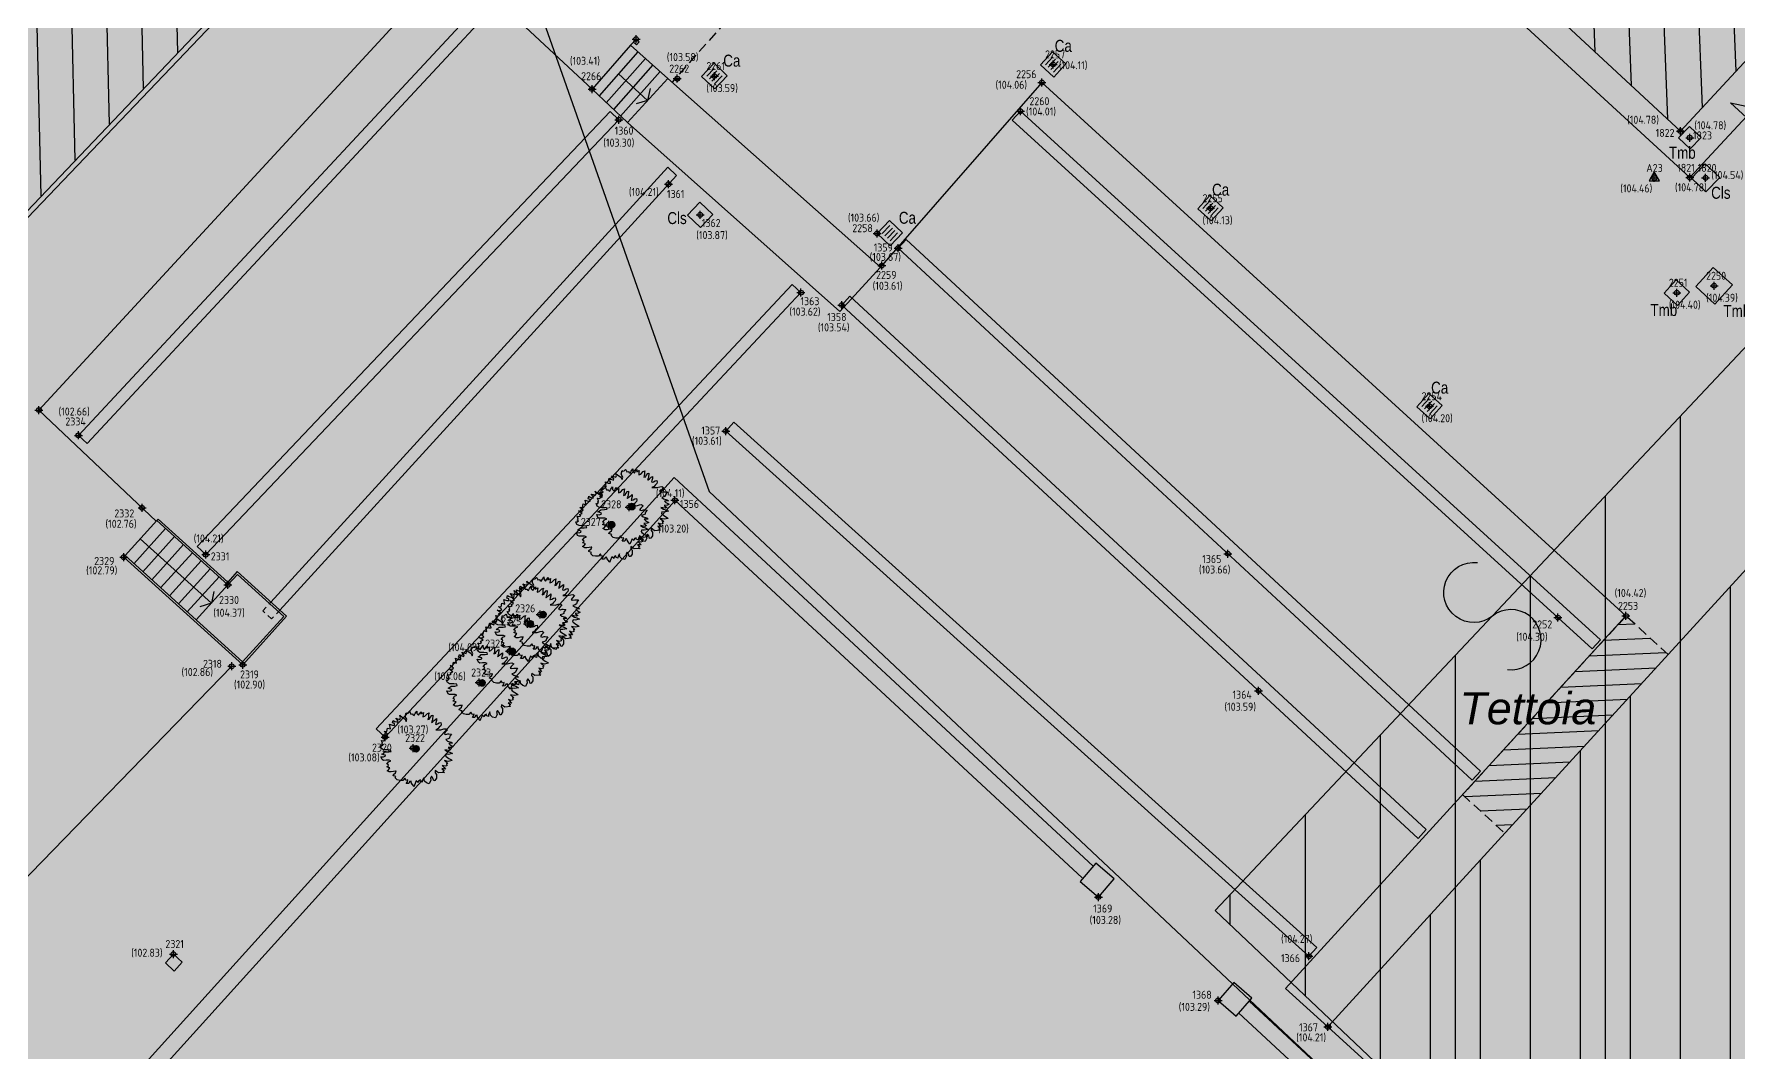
# Model space of a CAD drawing. Extents: x 9555 to 11275, y -8412 to -6382.
# Drawn here: x 10230.11 to 10272.71, y -7913.4 to -7887.94 of the extents above; entities that cross this region are included whole.
import ezdxf
from ezdxf.enums import TextEntityAlignment as Align

# ---------------------------------------------------------------- set-up
doc = ezdxf.new("R2010")
doc.units = 0
doc.header["$MEASUREMENT"] = 0
doc.header["$XCLIPFRAME"] = 2
doc.header["$PDMODE"] = 33
doc.header["$PDSIZE"] = 0.12
for name, pattern in [('DASHEDX2', [1.5, 1, -0.5]), ('HIDDEN', [0.375, 0.25, -0.125]), ('HIDDEN2', [0.1875, 0.125, -0.0625])]:
    doc.linetypes.add(name, pattern=pattern)
doc.layers.get('0').update_dxf_attribs({"color": 53, "lineweight": 50})
for name, color, linetype in [('01_PROG', 7, 'Continuous'), ('02_CAT', 7, 'Continuous'), ('Conf Lotti-Retino', 253, 'Continuous'), ('Fgl-Cat_Txt-DivisioneAllegati', 161, 'DASHEDX2'), ('GEI-Nome_P', 6, 'Continuous'), ('GEI-Punti', 7, 'Continuous'), ('Gei-Punti_3D', 3, 'Continuous'), ('GEI-Quote_P', 3, 'Continuous'), ('GEI-Simboli', 6, 'Continuous'), ('Immagine', 181, 'Continuous'), ('Ril-Aiuola_Retino', 85, 'Continuous'), ('Ril-Albero', 104, 'Continuous'), ('Ril-Camminamento', 4, 'Continuous'), ('Ril-Fabbr-Camminamento', 4, 'Continuous'), ('Ril-Fabbr-Tettoia', 7, 'HIDDEN'), ('Ril-Fabbr_Retino', 8, 'Continuous'), ('Ril-Muro', 6, 'Continuous'), ('Ril-Recinzione_Metallica', 4, 'Continuous'), ('Ril-Strada', 4, 'Continuous'), ('Ril-Struttura_cls', 4, 'Continuous'), ('Ril-struttura_Ferro', 4, 'Continuous'), ('Ril-Struttura_Scale', 4, 'Continuous'), ('Ril-Tomb_CADITOIA-Chiusino', 5, 'Continuous'), ('Ril-Tomb_CEMENTO-Cls', 5, 'Continuous'), ('Ril-Tombino', 5, 'Continuous')]:
    doc.layers.add(name, color=color, linetype=linetype)
for name, color, linetype, lineweight in [('Fgl.957D_Estratto', 162, 'Continuous', 30), ('Fgl.957E_Estratto', 5, 'Continuous', 30), ('Fr01 Fgl. 957D', 140, 'Continuous', 30), ('Ril-Albero_Tronco', 3, 'Continuous', 35), ('Ril-Fabbr', 9, 'Continuous', 30)]:
    doc.layers.add(name, color=color, linetype=linetype, lineweight=lineweight)
doc.styles.add('ArialCorsivo', font='ariali.ttf')
doc.styles.add('HELVLA', font='helvl', dxfattribs={"width": 0.8})
doc.styles.get("Standard").update_dxf_attribs({"font": 'isocp.shx'})
picture_1 = doc.add_image_def('image1.png', size_in_pixel=(3510, 4950))
picture_2 = doc.add_image_def('image2.png', size_in_pixel=(4950, 3510))
picture_3 = doc.add_image_def('image3.png', size_in_pixel=(3510, 4950))

# ---------------------------------------------------------------- blocks, each defined once
blk = doc.blocks.new('TCa-a')
at = {"layer": 'Ril-Tomb_CADITOIA-Chiusino'}
for p, q in [((-0.15, 0.15), (0.15, 0.15)), ((-0.15, 0.05), (0.15, 0.05)), ((-0.15, -0.05), (0.15, -0.05)), ((-0.15, -0.15), (0.15, -0.15))]:
    blk.add_line(p, q, dxfattribs=at)
blk.add_lwpolyline([(-0.25, -0.25), (0.25, -0.25), (0.25, 0.25), (-0.25, 0.25)], close=True, dxfattribs=at)
blk = doc.blocks.new('ALB_02Generico')
at = {"layer": 'Ril-Albero'}
blk.add_lwpolyline([(-0.088, 1.527), (-0.035, 1.617), (0.037, 1.727), (0.041, 1.607), (0.111, 1.534), (0.164, 1.623), (0.226, 1.697), (0.221, 1.593), (0.332, 1.652), (0.317, 1.564), (0.314, 1.459), (0.4, 1.486), (0.516, 1.609), (0.591, 1.64), (0.569, 1.567), (0.568, 1.515), (0.562, 1.411), (0.54, 1.338), (0.627, 1.365), (0.645, 1.425), (0.726, 1.519), (0.77, 1.532), (0.749, 1.328), (0.707, 1.236), (0.724, 1.204), (0.744, 1.224), (0.799, 1.274), (0.885, 1.34), (0.935, 1.378), (0.933, 1.286), (0.904, 1.189), (0.886, 1.128), (0.923, 1.117), (0.981, 1.139), (1.06, 1.181), (1.132, 1.199), (1.147, 1.115), (1.129, 1.055), (1.054, 0.985), (1.008, 0.92), (0.901, 0.872), (1.137, 0.868), (1.267, 0.907), (1.363, 0.919), (1.441, 0.869), (1.329, 0.757), (1.279, 0.68), (1.364, 0.654), (1.451, 0.681), (1.502, 0.678), (1.62, 0.669), (1.55, 0.571), (1.535, 0.523), (1.525, 0.487), (1.462, 0.453), (1.359, 0.418), (1.444, 0.353), (1.542, 0.324), (1.601, 0.306), (1.667, 0.259), (1.492, 0.245), (1.553, 0.188), (1.642, 0.134), (1.699, 0.104), (1.62, 0.062), (1.472, 0.054), (1.546, -0.009), (1.591, -0.035), (1.513, -0.077), (1.312, -0.043), (1.434, -0.119), (1.543, -0.152), (1.668, -0.216), (1.486, -0.254), (1.37, -0.245), (1.348, -0.318), (1.376, -0.353), (1.496, -0.442), (1.621, -0.507), (1.649, -0.541), (1.466, -0.579), (1.293, -0.539), (1.45, -0.679), (1.386, -0.673), (1.408, -0.773), (1.333, -0.802), (1.2, -0.762), (1.279, -0.852), (1.35, -0.926), (1.184, -0.902), (1.291, -0.987), (1.228, -1.022), (1.302, -1.083), (1.03, -1.107), (0.932, -1.037), (0.879, -0.994), (0.875, -1.099), (0.932, -1.17), (0.932, -1.342), (0.859, -1.451), (0.804, -1.461), (0.773, -1.345), (0.706, -1.26), (0.656, -1.337), (0.68, -1.437), (0.603, -1.599), (0.471, -1.559), (0.377, -1.478), (0.356, -1.326), (0.296, -1.439), (0.283, -1.528), (0.189, -1.487), (0.196, -1.423), (0.117, -1.465), (0.091, -1.549), (0.008, -1.471), (-0.074, -1.658), (-0.092, -1.719), (-0.179, -1.613), (-0.222, -1.535), (-0.231, -1.479), (-0.303, -1.496), (-0.328, -1.581), (-0.448, -1.585), (-0.399, -1.508), (-0.373, -1.423), (-0.46, -1.449), (-0.519, -1.339), (-0.604, -1.446), (-0.736, -1.445), (-0.859, -1.42), (-0.95, -1.327), (-0.921, -1.271), (-0.969, -1.256), (-1.053, -1.23), (-1.039, -1.182), (-0.938, -1.107), (-0.912, -1.023), (-0.94, -1.027), (-1.035, -1.037), (-1.135, -1.061), (-1.227, -1.059), (-1.328, -1.002), (-1.261, -0.957), (-1.196, -0.87), (-1.257, -0.852), (-1.342, -0.826), (-1.266, -0.757), (-1.283, -0.725), (-1.333, -0.71), (-1.26, -0.601), (-1.153, -0.553), (-1.237, -0.528), (-1.37, -0.528), (-1.49, -0.531), (-1.558, -0.497), (-1.61, -0.362), (-1.494, -0.372), (-1.407, -0.345), (-1.393, -0.296), (-1.478, -0.271), (-1.561, -0.245), (-1.498, -0.211), (-1.425, -0.141), (-1.253, -0.14), (-1.141, -0.122), (-1.163, -0.062), (-1.303, -0.046), (-1.488, -0.044), (-1.589, 0.013), (-1.644, 0.136), (-1.58, 0.13), (-1.525, 0.18), (-1.582, 0.21), (-1.529, 0.259), (-1.583, 0.382), (-1.496, 0.368), (-1.417, 0.41), (-1.467, 0.466), (-1.347, 0.508), (-1.519, 0.639), (-1.379, 0.624), (-1.312, 0.669), (-1.458, 0.793), (-1.342, 0.785), (-1.308, 0.946), (-1.175, 0.906), (-1.212, 1.128), (-1.083, 1.076), (-0.98, 1.071), (-0.982, 1.151), (-1.078, 1.18), (-1.042, 1.301), (-0.977, 1.255), (-0.879, 1.225), (-0.844, 1.215), (-0.826, 1.275), (-0.933, 1.401), (-0.848, 1.375), (-0.739, 1.342), (-0.714, 1.427), (-0.749, 1.53), (-0.642, 1.444), (-0.52, 1.368), (-0.452, 1.242), (-0.419, 1.35), (-0.499, 1.481), (-0.448, 1.65), (-0.42, 1.615), (-0.359, 1.636), (-0.302, 1.698), (-0.273, 1.663), (-0.243, 1.588), (-0.147, 1.598), (-0.145, 1.559)], close=True, dxfattribs=at)
at = {"layer": 'Ril-Albero', "const_width": 0.113, "flags": 128}
blk.add_lwpolyline([(-0.056, 0, 1), (0.056, 0, 1)], format="xyb", close=True, dxfattribs=at)
blk = doc.blocks.new('20043-1_Prog-Confini')
at = {"layer": 'Conf Lotti-Retino'}
blk.add_hatch(color=41, dxfattribs=at).paths.add_polyline_path([(10278.897, -8012.22), (10188.639, -7930.138), (10307.726, -7799.19), (10366.912, -7853.014), (10339.327, -7883.347), (10306.204, -7919.768), (10337.209, -7948.101)])
blk = doc.blocks.new('-Fgl. 957D Estratto Foglio Intero_PostFR1')
at = {"layer": 'Immagine'}
image = blk.add_image(picture_1, insert=(10047.107, -8052.467), size_in_units=(594.323, 838.148), rotation=0.001621, dxfattribs=at)
image.set_boundary_path([(307.502, 335.181), (3170.12, 4586.921)])
image.dxf.flags = 15
blk = doc.blocks.new('-Fgl. 957E Estratto Foglio Intero_PostFR2')
at = {"layer": 'Immagine'}
image = blk.add_image(picture_2, insert=(9917.284, -8422.509), size_in_units=(838.183, 594.348), rotation=0.00109, dxfattribs=at)
image.set_boundary_path([(308.756, 193.629), (4680.161, 3410.458)])
image.dxf.flags = 15
blk = doc.blocks.new('-Fgl. 958 Estratto Foglio Intero_PostFR3')
at = {"layer": 'Immagine'}
image = blk.add_image(picture_3, insert=(9716.786, -8308.175), size_in_units=(1485.814, 2095.379), rotation=-0.001044, dxfattribs=at)
image.set_boundary_path([(486.986, 415.0435), (2987.88, 4584.8433)])
image.dxf.flags = 15
blk = doc.blocks.new('- Fogli_Unione (Estratti_20043_SpostatoComeAll.957E_SuRIL_PostFR1-FR2-FR3 (2021-02-08)')
for name in ['-Fgl. 958 Estratto Foglio Intero_PostFR3', '-Fgl. 957D Estratto Foglio Intero_PostFR1', '-Fgl. 957E Estratto Foglio Intero_PostFR2']:
    blk.add_blockref(name, (0, 0))
blk = doc.blocks.new('2493-1_PostFRAZ')
at = {"layer": 'Fgl.957D_Estratto', "lineweight": -3}
h = blk.add_hatch(dxfattribs=at)
h.set_pattern_fill('ANSI31', color=174, scale=15, angle=45, style=0)
h.paths.add_polyline_path([(10259.623, -7909.843), (10273.478, -7895.13), (10321.077, -7940.302), (10307.003, -7954.735)])
at = {"layer": 'Fgl-Cat_Txt-DivisioneAllegati', "const_width": 2}
blk.add_lwpolyline([(10702.686, -8099.801), (10705.703, -8097.601), (10664.995, -8032.71), (10624.259, -7971.584), (10623.508, -7972.543), (10605.077, -7944.282), (10562.182, -7879.895), (10525.19, -7921.143), (10505.715, -7903.79), (10497.194, -7913.056), (10472.275, -7892.921), (10440.452, -7863.619), (10396.214, -7912.031), (10395.176, -7911.098), (10388.238, -7918.529), (10387.581, -7917.808), (10339.974, -7969.724), (10333.592, -7976.514), (10323.136, -7967.248), (10242.662, -7892.829), (10231.648, -7862.037)], dxfattribs=at)
at = {"layer": 'Fgl.957D_Estratto'}
for points in [[(10230.943, -7853.85), (10246.977, -7899.376)], [(10246.977, -7899.376), (10263.113, -7914.548), (10321.693, -7968.84), (10333.582, -7979.537), (10341.571, -7971.121), (10387.518, -7920.834), (10388.261, -7921.57), (10395.947, -7913.339), (10396.94, -7914.254), (10406.326, -7903.43), (10440.256, -7866.1), (10476.367, -7899.375), (10497.156, -7915.257), (10506.086, -7905.521), (10525.673, -7923.37), (10562.243, -7882.954)]]:
    blk.add_lwpolyline(points, dxfattribs=at)
blk.add_lwpolyline([(10259.623, -7909.843), (10273.478, -7895.13), (10321.077, -7940.302), (10307.003, -7954.735)], close=True, dxfattribs=at)
at = {"layer": 'Fgl.957E_Estratto'}
for points in [[(10230.943, -7853.85), (10246.977, -7899.376)], [(10701.597, -8098.12), (10703.243, -8096.898), (10670.76, -8043.613), (10623.97, -7975.197), (10619.426, -7968.79), (10603.554, -7945.285), (10562.243, -7882.954), (10525.673, -7923.37), (10506.086, -7905.521), (10497.156, -7915.257), (10476.367, -7899.375), (10440.256, -7866.1), (10406.326, -7903.43), (10396.94, -7914.254), (10395.947, -7913.339), (10388.261, -7921.57), (10387.518, -7920.834), (10341.571, -7971.121), (10333.582, -7979.537), (10321.693, -7968.84), (10263.113, -7914.548), (10246.977, -7899.376)]]:
    blk.add_lwpolyline(points, dxfattribs=at)
at = {"layer": 'Fr01 Fgl. 957D'}
blk.add_lwpolyline([(10266.925, -7903.823, 1.496606), (10266.551, -7902.486, -1.496606), (10266.176, -7901.15)], format="xyb", dxfattribs=at)
at = {"layer": '02_CAT'}
blk.add_blockref('- Fogli_Unione (Estratti_20043_SpostatoComeAll.957E_SuRIL_PostFR1-FR2-FR3 (2021-02-08)', (2.401, 6.764), dxfattribs=at)

msp = doc.modelspace()

# ---------------------------------------------------------------- hatches: boundary and pattern name
at = {"layer": 'Ril-Aiuola_Retino'}
h = msp.add_hatch(dxfattribs=at)
h.set_pattern_fill('TEXTURE', color=251, scale=2, angle=90, style=0)
h.set_pattern_definition([(90, (-0.96, 1.44), (-1.52, 0.88), [0.08, -1.34, 0.06, -0.58, 0.12, -1.42]), (100, (-1.78, 1.06), (-1.90229523, 0.5378409), [0.14, -0.34, 0.18, -1.06, 0.1, -1.32]), (110, (-1.14, 0.86), (-1.47317502, 0.88980636), [0.16, -1.1, 0.14, -0.82, 0.1, -0.64]), (120, (-1.02, 1.44), (-1.69367912, -0.14646171), [0.1, -0.66, 0.08, -0.98, 0.06, -1.3]), (130, (-1.46, 0.88), (-1.442469036, 0.22557278), [0.08, -0.88, 0.06, -0.56, 0.16, -1.02]), (140, (-0.74, 1.18), (-1.57155663, -0.53498576), [0.04, -0.74, 0.1, -1.22, 0.12, -0.62]), (150, (-0.88, 1.24), (-1.49138439, -0.66315353), [0.1, -0.82, 0.04, -0.96, 0.08, -0.74]), (160, (-0.64, 1.02), (-1.43724565, -0.73261513), [0.06, -0.38, 0.12, -0.64, 0.08, -0.88]), (170, (-1.82, 1.12), (-1.09812967, -1.39043563), [0.14, -0.88, 0.06, -1.04, 0.12, -0.98]), (180, (-0.96, 1.24), (-0.74, -1.76), [0.12, -0.62, 0.08, -1.22, 0.04, -1.24]), (190, (-1.58, 0.92), (-0.96763527, -1.65314306), [0.14, -0.78, 0.12, -0.64, 0.14, -1.46]), (200, (-0.44, 0.78), (-0.54460759, -1.60293561), [0.16, -0.52, 0.08, -1.06, 0.12, -1.16]), (210, (-0.68, 0.24), (-0.18994845, -1.91099963), [0.1, -1.34, 0.12, -0.62, 0.14, -0.82]), (220, (-0.24, 0.68), (-0.47510721, -1.86071845), [0.06, -0.44, 0.08, -0.86, 0.16, -1.12]), (230, (-1.84, 0.08), (0.22803792, -1.47064568), [0.12, -0.72, 0.14, -0.62, 0.08, -0.84]), (240, (-0.12, 1.74), (0.80511506, -1.36549981), [0.08, -0.56, 0.16, -1.24, 0.14, -1.14]), (250, (-1.24, 0.42), (1.08285793, -1.58600716), [0.12, -0.84, 0.1, -0.76, 0.08, -1.22]), (260, (-0.76, 0.54), (1.12748777, -1.43762698), [0.18, -0.66, 0.12, -0.9, 0.16, -0.88])])
h.paths.add_polyline_path([(10227.606, -7894.976), (10223.251, -7890.36), (10222.839, -7889.968), (10214.064, -7898.923), (10211.276, -7901.769), (10216.341, -7906.762)])
h.paths.add_polyline_path([(10225.409, -7906.689), (10221.797, -7903.24), (10217.367, -7907.761), (10222.958, -7913.239), (10223.123, -7913.239)])
edge = h.paths.add_edge_path(flags=16)
edge.add_arc((10222.03, -7904.049), 0.325, 0, 360)
h.paths.add_polyline_path([(10239.602, -7906.219), (10238.879, -7905.509), (10238.66, -7905.304), (10238.666, -7905.299), (10236.132, -7902.806), (10235.322, -7903.702), (10235.047, -7903.742), (10228.926, -7910.038), (10224.119, -7921.387), (10225.03, -7922.21), (10229.565, -7917.329)])
h.paths.add_polyline_path([(10233.589, -7910.932), (10233.811, -7911.133), (10233.61, -7911.356), (10233.388, -7911.155)], flags=16)
at = {"layer": 'Ril-Fabbr_Retino'}
h = msp.add_hatch(dxfattribs=at)
h.set_pattern_fill('ANSI31', color=256, scale=7, angle=47.160045, style=0)
h.paths.add_polyline_path([(10271.252, -7890.367), (10279.499, -7881.463), (10275.1, -7877.383), (10276.834, -7875.514), (10269.693, -7868.89), (10269.993, -7868.556), (10264.715, -7863.883), (10262.042, -7866.859), (10267.307, -7871.547), (10267.925, -7870.859), (10270.533, -7873.311), (10262.273, -7882.039)])
h = msp.add_hatch(dxfattribs=at)
h.set_pattern_fill('ANSI31', color=256, scale=7, angle=46.38089, style=0)
h.paths.add_polyline_path([(10227.75, -7894.649), (10239.587, -7882.221), (10235.08, -7877.947), (10223.251, -7890.36)])
h = msp.add_hatch(dxfattribs=at)
h.set_pattern_fill('ANSI31', color=256, scale=10, angle=45, style=2)
h.paths.add_polyline_path([(10324.086, -7941.258), (10294.145, -7913.86), (10276.278, -7897.618), (10262.437, -7912.754), (10280.287, -7929.028), (10310.262, -7956.444)])
at = {"layer": 'Ril-Fabbr_Retino', "linetype": 'HIDDEN'}
h = msp.add_hatch(dxfattribs=at)
h.set_pattern_fill('ANSI31', color=251, scale=3, angle=-42.4403, style=0)
h.set_pattern_definition([(2.559741, (13868.29724, -10625.82243), (-0.016747893, 0.374625824), [])])
h.paths.add_polyline_path([(10269.889, -7902.484), (10265.806, -7906.949), (10266.863, -7907.915), (10270.945, -7903.45)])

# ---------------------------------------------------------------- linework, layer by layer
at = {"layer": 'GEI-Punti', "lineweight": 30}
msp.add_lwpolyline([(10270.596, -7891.39), (10270.466, -7891.615), (10270.726, -7891.615)], close=True, dxfattribs=at)
at = {"layer": 'GEI-Punti'}
for p in [(10245.152, -7888.07), (10255.573, -7888.702), (10246.18, -7889.058), (10247.108, -7888.993), (10255.294, -7889.155), (10244.05, -7889.319), (10254.755, -7889.871), (10244.718, -7890.083), (10271.252, -7890.367), (10271.483, -7890.533), (10245.962, -7891.695), (10270.596, -7891.54), (10271.483, -7891.531), (10271.879, -7891.536), (10246.755, -7892.46), (10259.506, -7892.296), (10251.177, -7892.928), (10251.699, -7893.293), (10251.291, -7893.728), (10272.091, -7894.233), (10249.272, -7894.405), (10271.16, -7894.407), (10250.29, -7894.716), (10264.979, -7897.243), (10230.228, -7897.338), (10231.216, -7897.971), (10247.391, -7897.865), (10232.805, -7899.783), (10244.976, -7899.767), (10246.122, -7899.594), (10244.468, -7900.208), (10232.347, -7901.014), (10234.398, -7900.952), (10259.942, -7900.929), (10234.952, -7901.707), (10242.436, -7902.68), (10242.754, -7902.447), (10268.188, -7902.524), (10269.889, -7902.484), (10241.987, -7903.362), (10235.047, -7903.742), (10235.322, -7903.702), (10241.231, -7904.147), (10260.708, -7904.356), (10238.879, -7905.509), (10239.582, -7905.784), (10256.703, -7909.508), (10233.589, -7910.932), (10261.967, -7910.988), (10259.694, -7912.093), (10262.437, -7912.754)]:
    msp.add_point(p, dxfattribs=at)
at = {"layer": 'Gei-Punti_3D'}
for p in [(10245.152, -7888.07, 103.467), (10255.573, -7888.702, 104.107), (10246.18, -7889.058, 103.581), (10247.108, -7888.993, 103.589), (10255.294, -7889.155, 104.056), (10244.05, -7889.319, 103.409), (10254.755, -7889.871, 104.012), (10244.718, -7890.083, 103.298), (10271.252, -7890.367, 104.776), (10271.483, -7890.533, 104.783), (10245.962, -7891.695, 104.206), (10270.596, -7891.54, 104.463), (10271.483, -7891.531, 104.78), (10271.879, -7891.536, 104.538), (10246.755, -7892.46, 103.873), (10259.506, -7892.296, 104.129), (10251.177, -7892.928, 103.662), (10251.699, -7893.293, 103.668), (10251.291, -7893.728, 103.609), (10272.091, -7894.233, 104.387), (10249.272, -7894.405, 103.622), (10271.16, -7894.407, 104.398), (10250.29, -7894.716, 103.537), (10264.979, -7897.243, 104.205), (10230.228, -7897.338, 102.697), (10231.216, -7897.971, 102.66), (10247.391, -7897.865, 103.612), (10232.805, -7899.783, 102.763), (10246.122, -7899.594, 104.111), (10232.347, -7901.014, 102.791), (10234.398, -7900.952, 104.212), (10259.942, -7900.929, 103.665), (10234.952, -7901.707, 104.371), (10268.188, -7902.524, 104.298), (10269.889, -7902.484, 104.419), (10241.987, -7903.362, 104.094), (10235.047, -7903.742, 102.864), (10235.322, -7903.702, 102.903), (10241.231, -7904.147, 104.057), (10260.708, -7904.356, 103.591), (10238.879, -7905.509, 103.077), (10239.582, -7905.784, 103.27), (10256.703, -7909.508, 103.275), (10233.589, -7910.932, 102.827), (10261.967, -7910.988, 104.269), (10259.694, -7912.093, 103.286), (10262.437, -7912.754, 104.214)]:
    msp.add_point(p, dxfattribs=at)
at = {"layer": 'GEI-Simboli'}
for p, q in [((10245.052, -7888.07), (10245.252, -7888.07)), ((10245.152, -7888.17), (10245.152, -7887.97)), ((10255.573, -7888.801), (10255.573, -7888.601)), ((10246.08, -7889.058), (10246.28, -7889.058)), ((10246.18, -7889.158), (10246.18, -7888.958)), ((10247.007, -7888.993), (10247.208, -7888.993)), ((10247.108, -7889.093), (10247.108, -7888.893)), ((10255.294, -7889.255), (10255.294, -7889.055)), ((10255.473, -7888.702), (10255.673, -7888.702)), ((10243.95, -7889.319), (10244.15, -7889.319)), ((10244.05, -7889.419), (10244.05, -7889.219)), ((10255.194, -7889.155), (10255.394, -7889.155)), ((10254.655, -7889.871), (10254.855, -7889.871)), ((10254.755, -7889.971), (10254.755, -7889.771)), ((10244.618, -7890.083), (10244.818, -7890.083)), ((10244.718, -7890.183), (10244.718, -7889.983)), ((10271.152, -7890.367), (10271.352, -7890.367)), ((10271.252, -7890.467), (10271.252, -7890.267)), ((10271.383, -7890.533), (10271.583, -7890.533)), ((10271.483, -7890.633), (10271.483, -7890.433)), ((10245.962, -7891.795), (10245.962, -7891.595)), ((10270.496, -7891.54), (10270.696, -7891.54)), ((10270.596, -7891.64), (10270.596, -7891.44)), ((10271.383, -7891.531), (10271.583, -7891.531)), ((10271.483, -7891.631), (10271.483, -7891.431)), ((10271.779, -7891.536), (10271.979, -7891.536)), ((10271.879, -7891.636), (10271.879, -7891.436)), ((10245.862, -7891.695), (10246.062, -7891.695)), ((10246.655, -7892.46), (10246.855, -7892.46)), ((10246.755, -7892.56), (10246.755, -7892.36)), ((10259.406, -7892.296), (10259.606, -7892.296)), ((10259.506, -7892.396), (10259.506, -7892.196)), ((10251.077, -7892.928), (10251.277, -7892.928)), ((10251.177, -7893.028), (10251.177, -7892.828)), ((10251.599, -7893.293), (10251.799, -7893.293)), ((10251.699, -7893.393), (10251.699, -7893.193)), ((10251.191, -7893.728), (10251.391, -7893.728)), ((10251.291, -7893.828), (10251.291, -7893.628)), ((10272.091, -7894.333), (10272.091, -7894.132)), ((10249.172, -7894.405), (10249.371, -7894.405)), ((10249.272, -7894.505), (10249.272, -7894.305)), ((10250.29, -7894.816), (10250.29, -7894.616)), ((10271.06, -7894.407), (10271.26, -7894.407)), ((10271.16, -7894.507), (10271.16, -7894.307)), ((10271.991, -7894.233), (10272.191, -7894.233)), ((10250.191, -7894.716), (10250.39, -7894.716)), ((10264.979, -7897.343), (10264.979, -7897.143)), ((10230.128, -7897.338), (10230.328, -7897.338)), ((10230.228, -7897.438), (10230.228, -7897.238)), ((10264.879, -7897.243), (10265.079, -7897.243)), ((10231.116, -7897.971), (10231.316, -7897.971)), ((10231.216, -7898.07), (10231.216, -7897.87)), ((10247.291, -7897.865), (10247.492, -7897.865)), ((10247.391, -7897.965), (10247.391, -7897.765)), ((10232.805, -7899.882), (10232.805, -7899.682)), ((10244.976, -7899.867), (10244.976, -7899.667)), ((10246.022, -7899.594), (10246.222, -7899.594)), ((10246.122, -7899.694), (10246.122, -7899.494)), ((10232.705, -7899.783), (10232.905, -7899.783)), ((10244.468, -7900.308), (10244.468, -7900.108)), ((10244.876, -7899.767), (10245.076, -7899.767)), ((10244.368, -7900.208), (10244.567, -7900.208)), ((10232.247, -7901.014), (10232.447, -7901.014)), ((10232.347, -7901.114), (10232.347, -7900.914)), ((10234.299, -7900.952), (10234.498, -7900.952)), ((10234.398, -7901.052), (10234.398, -7900.852)), ((10259.842, -7900.929), (10260.042, -7900.929)), ((10259.942, -7901.029), (10259.942, -7900.829)), ((10234.852, -7901.707), (10235.052, -7901.707)), ((10234.952, -7901.807), (10234.952, -7901.607)), ((10242.336, -7902.68), (10242.536, -7902.68)), ((10242.436, -7902.78), (10242.436, -7902.58)), ((10242.654, -7902.447), (10242.853, -7902.447)), ((10242.754, -7902.547), (10242.754, -7902.347)), ((10268.088, -7902.524), (10268.288, -7902.524)), ((10268.188, -7902.624), (10268.188, -7902.424)), ((10269.789, -7902.484), (10269.989, -7902.484)), ((10269.889, -7902.584), (10269.889, -7902.384)), ((10241.887, -7903.362), (10242.087, -7903.362)), ((10241.987, -7903.462), (10241.987, -7903.262)), ((10234.947, -7903.742), (10235.147, -7903.742)), ((10235.047, -7903.842), (10235.047, -7903.642)), ((10235.222, -7903.702), (10235.422, -7903.702)), ((10235.322, -7903.802), (10235.322, -7903.602)), ((10241.131, -7904.147), (10241.331, -7904.147)), ((10241.231, -7904.247), (10241.231, -7904.047)), ((10260.608, -7904.356), (10260.808, -7904.356)), ((10260.708, -7904.457), (10260.708, -7904.257)), ((10238.78, -7905.509), (10238.979, -7905.509)), ((10238.879, -7905.609), (10238.879, -7905.409)), ((10239.582, -7905.884), (10239.582, -7905.684)), ((10239.482, -7905.784), (10239.682, -7905.784)), ((10256.603, -7909.508), (10256.803, -7909.508)), ((10256.703, -7909.608), (10256.703, -7909.408)), ((10233.589, -7911.032), (10233.589, -7910.832)), ((10233.489, -7910.932), (10233.689, -7910.932)), ((10261.867, -7910.988), (10262.067, -7910.988)), ((10261.967, -7911.088), (10261.967, -7910.888)), ((10259.594, -7912.093), (10259.794, -7912.093)), ((10259.694, -7912.193), (10259.694, -7911.993)), ((10262.337, -7912.754), (10262.537, -7912.754)), ((10262.437, -7912.854), (10262.437, -7912.654))]:
    msp.add_line(p, q, dxfattribs=at)
at = {"layer": 'Ril-Albero_Tronco'}
for centre in [(10245.049, -7899.751), (10244.542, -7900.203), (10242.511, -7902.685), (10242.828, -7902.45), (10242.062, -7903.37), (10241.305, -7904.158), (10239.654, -7905.803)]:
    msp.add_circle(centre, 0.075, dxfattribs=at)
at = {"layer": 'Ril-Camminamento', "linetype": 'HIDDEN'}
msp.add_line((10248.634, -7886.231), (10246.05, -7889.143), dxfattribs=at)
at = {"layer": 'Ril-Camminamento'}
msp.add_line((10235.047, -7903.742), (10228.926, -7910.038), dxfattribs=at)
for points in [[(10216.341, -7906.762), (10241.75, -7880.178)], [(10233.157, -7900.117), (10230.228, -7897.338), (10240.6, -7886.094), (10244.05, -7889.319)], [(10245.015, -7888.225), (10245.152, -7888.07), (10245.015, -7888.225), (10245.015, -7888.225)]]:
    msp.add_lwpolyline(points, dxfattribs=at)
at = {"layer": 'Ril-Fabbr'}
msp.add_lwpolyline([(10267.925, -7870.859), (10270.533, -7873.311), (10262.273, -7882.039), (10271.252, -7890.367), (10279.499, -7881.463), (10275.1, -7877.383), (10276.834, -7875.514), (10269.693, -7868.89), (10269.993, -7868.556), (10264.715, -7863.883), (10262.042, -7866.859), (10267.307, -7871.547), (10267.925, -7870.859)], dxfattribs=at)
at = {"layer": 'Ril-Fabbr', "color": 7}
for points in [[(10239.587, -7882.221), (10235.08, -7877.947), (10223.251, -7890.36), (10227.75, -7894.649)], [(10324.086, -7941.258), (10310.259, -7956.428), (10280.287, -7929.028), (10262.437, -7912.754), (10276.278, -7897.618), (10294.145, -7913.86)]]:
    msp.add_lwpolyline(points, close=True, dxfattribs=at)
at = {"layer": 'Ril-Fabbr-Camminamento'}
for points in [[(10270.078, -7872.884), (10267.781, -7875.354), (10266.482, -7876.732), (10261.496, -7882.352), (10271.483, -7891.531), (10280.99, -7881.29), (10276.206, -7876.853), (10277.47, -7875.49), (10272.198, -7870.601), (10271.892, -7870.931)], [(10269.889, -7902.484), (10261.379, -7911.79), (10262.437, -7912.754)]]:
    msp.add_lwpolyline(points, dxfattribs=at)
at = {"layer": 'Ril-Fabbr-Tettoia', "color": 7, "linetype": 'HIDDEN'}
msp.add_lwpolyline([(10270.945, -7903.45), (10269.889, -7902.484), (10265.806, -7906.949), (10266.863, -7907.915)], dxfattribs=at)
at = {"layer": 'Ril-Muro', "color": 7}
for p, q in [((10256.641, -7908.662), (10256.249, -7909.116)), ((10257.095, -7909.054), (10256.641, -7908.662)), ((10256.249, -7909.116), (10256.703, -7909.508)), ((10256.703, -7909.508), (10257.095, -7909.054))]:
    msp.add_line(p, q, dxfattribs=at)
at = {"layer": 'Ril-Muro'}
for p, q in [((10260.475, -7912.107), (10273.174, -7923.906)), ((10260.206, -7912.403), (10272.927, -7924.177))]:
    msp.add_line(p, q, dxfattribs=at)
for points in [[(10231.216, -7897.971), (10241.423, -7887.009), (10241.642, -7887.213), (10231.436, -7898.175)], [(10234.398, -7900.952), (10244.718, -7890.083), (10244.5, -7889.876), (10234.181, -7900.745)], [(10254.755, -7889.871), (10269.248, -7903.084), (10269.045, -7903.305), (10254.552, -7890.093)], [(10251.903, -7893.073), (10266.251, -7906.364), (10266.047, -7906.584), (10251.699, -7893.293)], [(10238.879, -7905.509), (10249.272, -7894.405), (10249.052, -7894.2), (10238.66, -7905.304)], [(10264.897, -7907.824), (10250.494, -7894.495), (10250.29, -7894.716), (10264.693, -7908.045)], [(10247.391, -7897.865), (10261.967, -7910.988), (10262.167, -7910.765), (10247.592, -7897.642)]]:
    msp.add_lwpolyline(points, close=True, dxfattribs=at)
for points in [[(10236.246, -7902.337), (10246.162, -7891.475), (10245.944, -7891.269), (10236.023, -7902.136)], [(10203.274, -7945.721), (10208.193, -7940.466), (10214.313, -7933.735), (10219.971, -7927.656), (10229.565, -7917.329), (10246.099, -7899.027), (10256.576, -7908.738)], [(10203.566, -7945.994), (10208.487, -7940.738), (10214.607, -7934.005), (10220.264, -7927.929), (10229.859, -7917.599), (10246.125, -7899.596), (10256.302, -7909.029)]]:
    msp.add_lwpolyline(points, dxfattribs=at)
at = {"layer": 'Ril-Muro', "color": 7}
for points in [[(10233.388, -7911.155), (10233.61, -7911.356), (10233.811, -7911.133), (10233.589, -7910.932)], [(10260.541, -7912.031), (10260.087, -7911.639), (10259.694, -7912.093), (10260.148, -7912.485)]]:
    msp.add_lwpolyline(points, close=True, dxfattribs=at)
at = {"layer": 'Ril-Recinzione_Metallica', "color": 7}
msp.add_lwpolyline([(10272.504, -7889.662), (10273.05, -7889.776), (10273.206, -7890.312)], close=True, dxfattribs=at)
at = {"layer": 'Ril-Strada'}
msp.add_line((10255.294, -7889.155), (10251.291, -7893.728), dxfattribs=at)
msp.add_lwpolyline([(10255.294, -7889.155), (10269.889, -7902.484)], dxfattribs=at)
at = {"layer": 'Ril-Struttura_cls', "color": 8, "linetype": 'HIDDEN2'}
msp.add_lwpolyline([(10236.246, -7902.337), (10236.043, -7902.559), (10235.822, -7902.356), (10236.023, -7902.136)], dxfattribs=at)
at = {"layer": 'Ril-struttura_Ferro'}
for p, q in [((10251.257, -7893.765), (10245.944, -7889.05)), ((10244.933, -7890.157), (10244.05, -7889.319)), ((10250.245, -7894.873), (10244.933, -7890.157)), ((10251.257, -7893.765), (10250.245, -7894.873))]:
    msp.add_line(p, q, dxfattribs=at)
at = {"layer": 'Ril-struttura_Ferro', "color": 7}
for points in [[(10245.158, -7888.211), (10245.225, -7888.137), (10245.152, -7888.07), (10245.084, -7888.143)], [(10246.183, -7889.129), (10246.217, -7889.092), (10246.18, -7889.058), (10246.147, -7889.095)], [(10251.257, -7893.765), (10251.291, -7893.728), (10251.254, -7893.695), (10251.22, -7893.732)]]:
    msp.add_lwpolyline(points, close=True, dxfattribs=at)
at = {"layer": 'Ril-Struttura_Scale'}
for p, q in [((10245.015, -7888.225), (10244.05, -7889.319)), ((10245.944, -7889.05), (10245.015, -7888.225)), ((10245.199, -7888.388), (10244.229, -7889.488)), ((10245.383, -7888.551), (10244.407, -7889.658)), ((10245.567, -7888.714), (10244.585, -7889.827)), ((10245.751, -7888.877), (10244.764, -7889.997)), ((10245.944, -7889.05), (10244.933, -7890.157)), ((10232.38, -7900.977), (10233.173, -7900.1)), ((10233.173, -7900.1), (10233.207, -7900.063)), ((10234.952, -7901.707), (10233.173, -7900.1)), ((10234.948, -7901.637), (10233.207, -7900.063)), ((10232.603, -7901.178), (10233.395, -7900.301)), ((10232.825, -7901.379), (10233.618, -7900.502)), ((10232.347, -7901.014), (10232.38, -7900.977)), ((10235.322, -7903.702), (10232.347, -7901.014)), ((10235.318, -7903.632), (10232.38, -7900.977)), ((10233.048, -7901.58), (10233.84, -7900.702)), ((10233.27, -7901.781), (10234.063, -7900.903)), ((10233.492, -7901.982), (10234.285, -7901.104)), ((10233.715, -7902.182), (10234.507, -7901.305)), ((10235.183, -7901.377), (10234.948, -7901.637)), ((10235.187, -7901.448), (10234.952, -7901.707)), ((10236.416, -7902.491), (10235.183, -7901.377)), ((10236.346, -7902.495), (10235.187, -7901.448)), ((10233.937, -7902.383), (10234.73, -7901.506)), ((10234.952, -7901.707), (10234.159, -7902.584)), ((10235.318, -7903.632), (10236.346, -7902.495)), ((10235.322, -7903.702), (10236.416, -7902.491))]:
    msp.add_line(p, q, dxfattribs=at)
at = {"layer": 'Ril-Struttura_Scale', "color": 8}
for p, q in [((10245.44, -7889.601), (10244.714, -7888.938)), ((10234.539, -7902.164), (10232.76, -7900.557))]:
    msp.add_line(p, q, dxfattribs=at)
at = {"layer": 'Ril-Struttura_Scale', "color": 7}
for points in [[(10245.5, -7889.307), (10245.44, -7889.601), (10245.153, -7889.687)], [(10234.596, -7901.87), (10234.539, -7902.164), (10234.252, -7902.252)]]:
    msp.add_lwpolyline(points, dxfattribs=at)
at = {"layer": 'Ril-Tomb_CEMENTO-Cls'}
for points in [[(10271.525, -7891.543), (10271.871, -7891.183), (10272.232, -7891.529), (10271.886, -7891.889)], [(10246.437, -7892.468), (10246.747, -7892.142), (10247.073, -7892.452), (10246.763, -7892.778)]]:
    msp.add_lwpolyline(points, close=True, dxfattribs=at)
at = {"layer": 'Ril-Tombino'}
for points in [[(10271.766, -7890.527), (10271.489, -7890.815), (10271.201, -7890.539), (10271.477, -7890.25)], [(10271.632, -7894.253), (10272.111, -7894.692), (10272.55, -7894.212), (10272.07, -7893.773)], [(10271.478, -7894.393), (10271.175, -7894.725), (10270.842, -7894.421), (10271.146, -7894.089)]]:
    msp.add_lwpolyline(points, close=True, dxfattribs=at)

# ---------------------------------------------------------------- block references
at = {"layer": '01_PROG'}
msp.add_blockref('20043-1_Prog-Confini', (0, 0), dxfattribs=at)
at = {"layer": '02_CAT'}
msp.add_blockref('2493-1_PostFRAZ', (0, 0), dxfattribs=at)
at = {"layer": 'Ril-Albero', "xscale": 0.5463811769716577, "yscale": 0.5463811769716577, "zscale": 0.5463811769716577}
for p in [(10245.049, -7899.751), (10244.542, -7900.203), (10242.511, -7902.685), (10242.828, -7902.45), (10242.062, -7903.37), (10241.305, -7904.158), (10239.654, -7905.803)]:
    msp.add_blockref('ALB_02Generico', p, dxfattribs=at)
at = {"layer": 'Ril-Tomb_CADITOIA-Chiusino'}
for p, xscale, yscale, zscale, rotation in [((10247.108, -7888.993), 0.9, 0.9, 0.9, 226.4959603003718), ((10255.573, -7888.702), 0.9000000000000001, 0.9000000000000001, 0.9000000000000001, 227.5597409633387), ((10259.506, -7892.296), 0.9000000000000001, 0.9000000000000001, 0.9000000000000001, 227.5597409633387), ((10251.495, -7892.919), 0.9, 0.9, 0.9, 226.4959603003718), ((10264.979, -7897.243), 0.9000000000000001, 0.9000000000000001, 0.9000000000000001, 227.5597409633387)]:
    msp.add_blockref('TCa-a', p, dxfattribs=dict(at, xscale=xscale, yscale=yscale, zscale=zscale, rotation=rotation))

# ---------------------------------------------------------------- texts
at = {"layer": 'GEI-Nome_P'}
for s, p in [('2261', (10246.907, -7888.843)), ('2257', (10255.373, -7888.551)), ('2266', (10243.778, -7889.096)), ('2262', (10245.98, -7888.908)), ('2256', (10254.65, -7889.046)), ('2260', (10254.981, -7889.721)), ('1360', (10244.616, -7890.457)), ('1822', (10270.63, -7890.513)), ('1823', (10271.563, -7890.576)), ('A23', (10270.396, -7891.39)), ('1821', (10271.169, -7891.386)), ('1820', (10271.679, -7891.386)), ('1361', (10245.923, -7892.039)), ('2255', (10259.306, -7892.146)), ('1362', (10246.795, -7892.765)), ('2258', (10250.555, -7892.894)), ('1359', (10251.089, -7893.377)), ('2259', (10251.15, -7894.062)), ('2251', (10270.96, -7894.257)), ('2250', (10271.891, -7894.083)), ('1363', (10249.259, -7894.719)), ('1358', (10249.928, -7895.115)), ('2254', (10264.779, -7897.093)), ('2334', (10230.889, -7897.725)), ('1357', (10246.781, -7897.95)), ('2328', (10244.279, -7899.794)), ('1356', (10246.247, -7899.784)), ('2332', (10232.112, -7900.022)), ('2327', (10243.771, -7900.234)), ('2329', (10231.61, -7901.211)), ('2331', (10234.524, -7901.095)), ('1365', (10259.3, -7901.161)), ('2330', (10234.73, -7902.185)), ('2326', (10242.131, -7902.393)), ('2253', (10269.689, -7902.334)), ('2325', (10241.781, -7902.715)), ('2252', (10267.546, -7902.795)), ('2324', (10241.381, -7903.273)), ('2318', (10234.328, -7903.78)), ('2319', (10235.255, -7904.045)), ('2323', (10241.031, -7903.997)), ('1364', (10260.056, -7904.551)), ('2320', (10238.552, -7905.874)), ('2322', (10239.382, -7905.634)), ('1369', (10256.574, -7909.895)), ('2321', (10233.389, -7910.782)), ('1366', (10261.267, -7911.135)), ('1368', (10259.054, -7912.049)), ('1367', (10261.718, -7912.863))]:
    msp.add_text(s, height=0.2, dxfattribs=at).set_placement(p)
at = {"layer": 'GEI-Quote_P'}
for s, p in [('(103.41)', (10243.497, -7888.712)), ('(103.58)', (10245.918, -7888.618)), ('(104.11)', (10255.716, -7888.822)), ('(104.06)', (10254.133, -7889.311)), ('(103.59)', (10246.907, -7889.393)), ('(104.01)', (10254.897, -7889.979)), ('(104.78)', (10269.917, -7890.185)), ('(104.78)', (10271.597, -7890.323)), ('(103.30)', (10244.332, -7890.757)), ('(104.78)', (10271.112, -7891.874)), ('(104.54)', (10272.021, -7891.566)), ('(104.46)', (10269.746, -7891.9)), ('(103.66)', (10250.445, -7892.631)), ('(104.13)', (10259.306, -7892.696)), ('(103.87)', (10246.654, -7893.067)), ('(103.67)', (10250.988, -7893.612)), ('(103.61)', (10251.063, -7894.334)), ('(104.40)', (10270.96, -7894.807)), ('(104.39)', (10271.891, -7894.632)), ('(103.62)', (10248.982, -7894.979)), ('(103.54)', (10249.693, -7895.372)), ('(102.66)', (10230.718, -7897.476)), ('(104.20)', (10264.779, -7897.643)), ('(103.61)', (10246.547, -7898.207)), ('(102.76)', (10231.891, -7900.281)), ('(103.20)', (10245.698, -7900.4)), ('(102.79)', (10231.408, -7901.445)), ('(103.66)', (10259.217, -7901.424)), ('(104.42)', (10269.604, -7902.009)), ('(104.37)', (10234.587, -7902.503)), ('(104.09)', (10240.459, -7903.365)), ('(104.30)', (10267.145, -7903.104)), ('(102.86)', (10233.791, -7903.985)), ('(104.06)', (10240.108, -7904.089)), ('(102.90)', (10235.103, -7904.298)), ('(103.59)', (10259.854, -7904.852)), ('(103.27)', (10239.185, -7905.421)), ('(103.08)', (10237.96, -7906.119)), ('(103.28)', (10256.485, -7910.181)), ('(102.83)', (10232.534, -7910.999)), ('(103.29)', (10258.711, -7912.352)), ('(104.21)', (10261.647, -7913.115))]:
    msp.add_text(s, height=0.2, dxfattribs=at).set_placement(p)
at = {"layer": 'GEI-Quote_P', "color": 4}
for s, p in [('(104.21)', (10244.971, -7891.987)), ('(104.11)', (10245.647, -7899.514)), ('(104.21)', (10234.096, -7900.647)), ('(104.27)', (10261.269, -7910.653))]:
    msp.add_text(s, height=0.2, dxfattribs=at).set_placement(p)
at = {"layer": 'Ril-Fabbr-Tettoia', "color": 7, "style": 'ArialCorsivo'}
msp.add_text('Tettoia', height=0.8, dxfattribs=at).set_placement((10265.729, -7905.191))
at = {"layer": 'Ril-Tomb_CADITOIA-Chiusino', "style": 'HELVLA', "width": 0.8}
for p in [(10255.827, -7888.238), (10247.544, -7888.608), (10259.759, -7891.832), (10251.932, -7892.534), (10265.233, -7896.779)]:
    msp.add_text('Ca', height=0.3, dxfattribs=at).set_placement(p, align=Align.MIDDLE)
at = {"layer": 'Ril-Tomb_CEMENTO-Cls', "style": 'HELVLA', "width": 0.8}
for p in [(10272.259, -7891.904), (10246.175, -7892.536)]:
    msp.add_text('Cls', height=0.3, dxfattribs=at).set_placement(p, align=Align.MIDDLE)
at = {"layer": 'Ril-Tombino', "style": 'HELVLA', "width": 0.8}
for p in [(10271.296, -7890.904), (10270.834, -7894.833), (10272.659, -7894.857)]:
    msp.add_text('Tmb', height=0.3, dxfattribs=at).set_placement(p, align=Align.MIDDLE)

doc.saveas('drawing.dxf')
